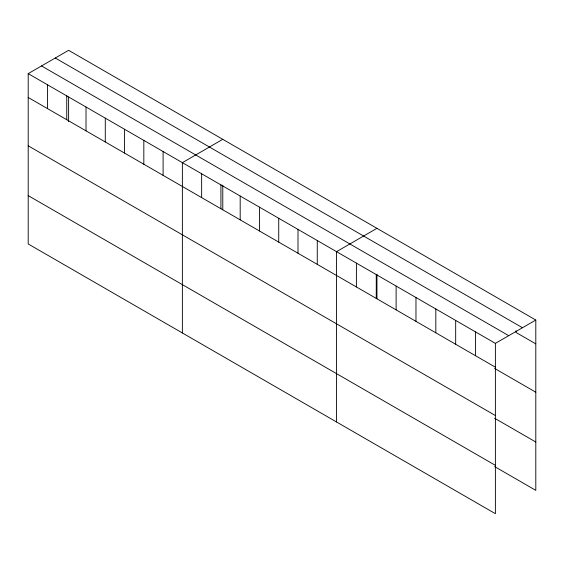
<?xml version="1.0" encoding="UTF-8"?>
<svg xmlns="http://www.w3.org/2000/svg" width="564" height="564" viewBox="0 0 564 564"><rect width="100%" height="100%" fill="white"/><g stroke="black" fill="none" stroke-linecap="round" stroke-linejoin="round"><path stroke-width="0.85" d="M28.2 73.637L495.389 343.37L495.389 513.691L28.2 243.958L28.2 73.637L68.611 50.309L535.8 320.042L535.8 490.363L494.621 466.583M222.78 139.322L182.376 162.651L182.376 332.971M376.956 228.328L336.546 251.657L336.546 421.985M495.389 343.37L535.8 320.042M55.272 58.007L522.468 327.74M535.8 343.871L515.947 332.407L515.947 330.701M41.532 65.939L508.728 335.672M28.2 97.466L495.389 367.199M494.621 368.433L535.8 392.213M28.2 145.808L495.389 415.541M494.621 418.241L535.8 442.021M28.2 195.616L495.389 465.349M475.537 331.907L475.537 355.736M455.677 320.444L455.677 344.273M435.824 308.98L435.824 332.809M415.971 297.517L415.971 321.346M396.111 286.054L396.111 309.883M376.956 274.21L376.956 298.807M376.259 274.59L376.259 298.419M356.399 263.127L356.399 286.956M317.271 240.532L317.271 264.368M298.003 229.407L298.003 253.236M278.729 218.282L278.729 242.111M259.461 207.157L259.461 230.986M240.186 196.025L240.186 219.861M222.78 185.203L222.78 209.794M220.919 184.9L220.919 208.729M201.644 173.775L201.644 197.604M163.102 151.526L163.102 175.355M143.827 140.394L143.827 164.23M124.559 129.269L124.559 153.098M105.285 118.144L105.285 141.973M86.017 107.019L86.017 130.848M68.611 97.036L68.611 121.634M66.742 95.894L66.742 119.723M47.475 84.762L47.475 108.598"/></g></svg>
